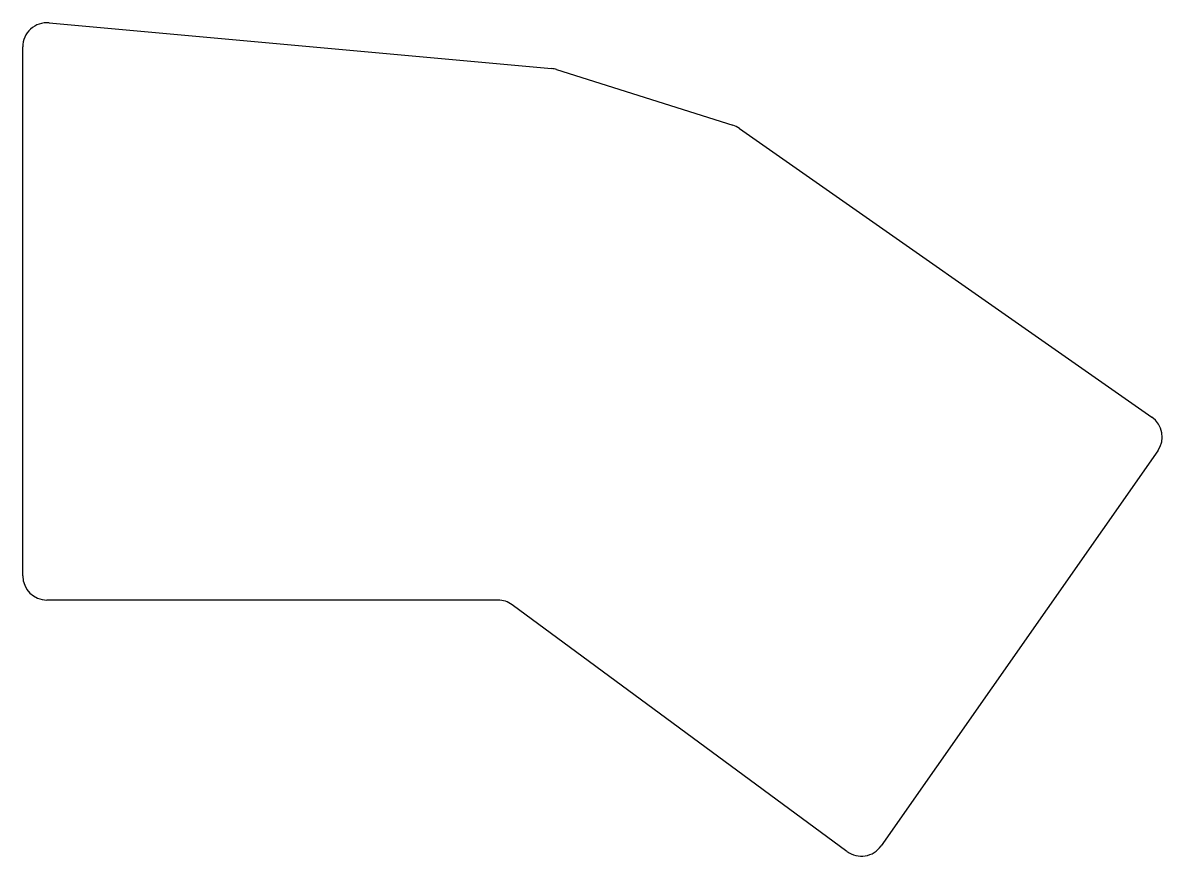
# Model space of a CAD drawing. Header units: millimetres. Extents: x 61 to 108.2, y -36.6 to -2.1.
import ezdxf

# ---------------------------------------------------------------- set-up
doc = ezdxf.new("R2010")
doc.units = ezdxf.units.MM

msp = doc.modelspace()

# ---------------------------------------------------------------- linework, layer by layer
at = {"linetype": 'CONTINUOUS'}
for p, q in [((62.091, -2.099), (82.893, -3.99)), ((61, -25), (61, -3.095)), ((83.103, -4.032), (90.4, -6.333)), ((90.673, -6.468), (107.749, -18.424)), ((107.994, -19.817), (96.537, -36.18)), ((80.671, -26), (62, -26)), ((95.124, -36.411), (81.265, -26.195))]:
    msp.add_line(p, q, dxfattribs=at)
for centre, start, end in [((62, -3.095), 84.8056, 180), ((82.802, -4.986), 72.5, 84.8056), ((90.099, -7.287), 55, 72.5), ((107.175, -19.244), 325, 55), ((62, -25), 180, 270), ((80.671, -27), 53.605, 90), ((95.718, -35.606), 233.605, 325)]:
    msp.add_arc(centre, 1, start, end, dxfattribs=at)

doc.saveas('drawing.dxf')
